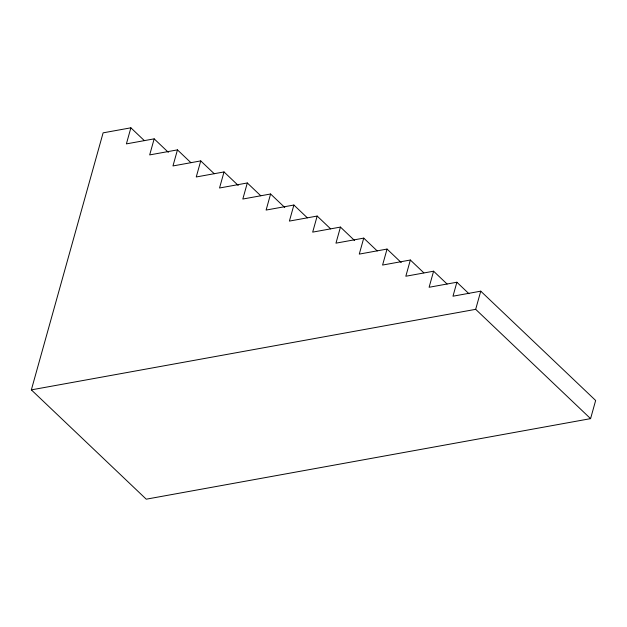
<?xml version="1.0" encoding="UTF-8"?>
<svg xmlns="http://www.w3.org/2000/svg" width="627" height="627" viewBox="0 0 627 627"><rect width="100%" height="100%" fill="white"/><g stroke="black" fill="none" stroke-linecap="round" stroke-linejoin="round"><path stroke-width="0.94" d="M130.878 127.814L126.395 143.881L154.171 138.849L149.681 154.908L177.457 149.877L172.966 165.943L200.742 160.904L196.251 176.971L224.027 171.939L219.536 187.998L247.312 182.966L242.821 199.033L270.598 193.994L266.114 210.061L293.883 205.029L289.4 221.088L317.168 216.056L312.685 232.123L340.453 227.084L335.97 243.151L363.738 238.119L359.279 254.1L387.047 249.068L382.58 265.056L410.356 260.017L405.826 276.241L433.594 271.209L429.111 287.268L456.879 282.236L452.984 296.203L480.752 291.171L595.65 400.481L590.579 418.64L146.248 499.186L31.35 389.869L103.11 132.846L130.878 127.814L144.359 140.636M590.579 418.64L475.681 309.33L480.752 291.171M31.35 389.869L475.681 309.33M456.879 282.236L468.941 293.71M433.594 271.209L447.075 284.023M410.356 260.017L423.828 272.839M387.047 249.068L401.233 262.564M363.738 238.119L377.211 250.933M340.453 227.084L354.639 240.58M317.168 216.056L330.641 228.879M293.883 205.029L307.355 217.843M270.598 193.994L284.783 207.49M247.312 182.966L260.785 195.789M224.027 171.939L238.213 185.427M200.742 160.904L214.215 173.726M177.457 149.877L190.929 162.699M154.171 138.849L168.35 152.337"/></g></svg>
